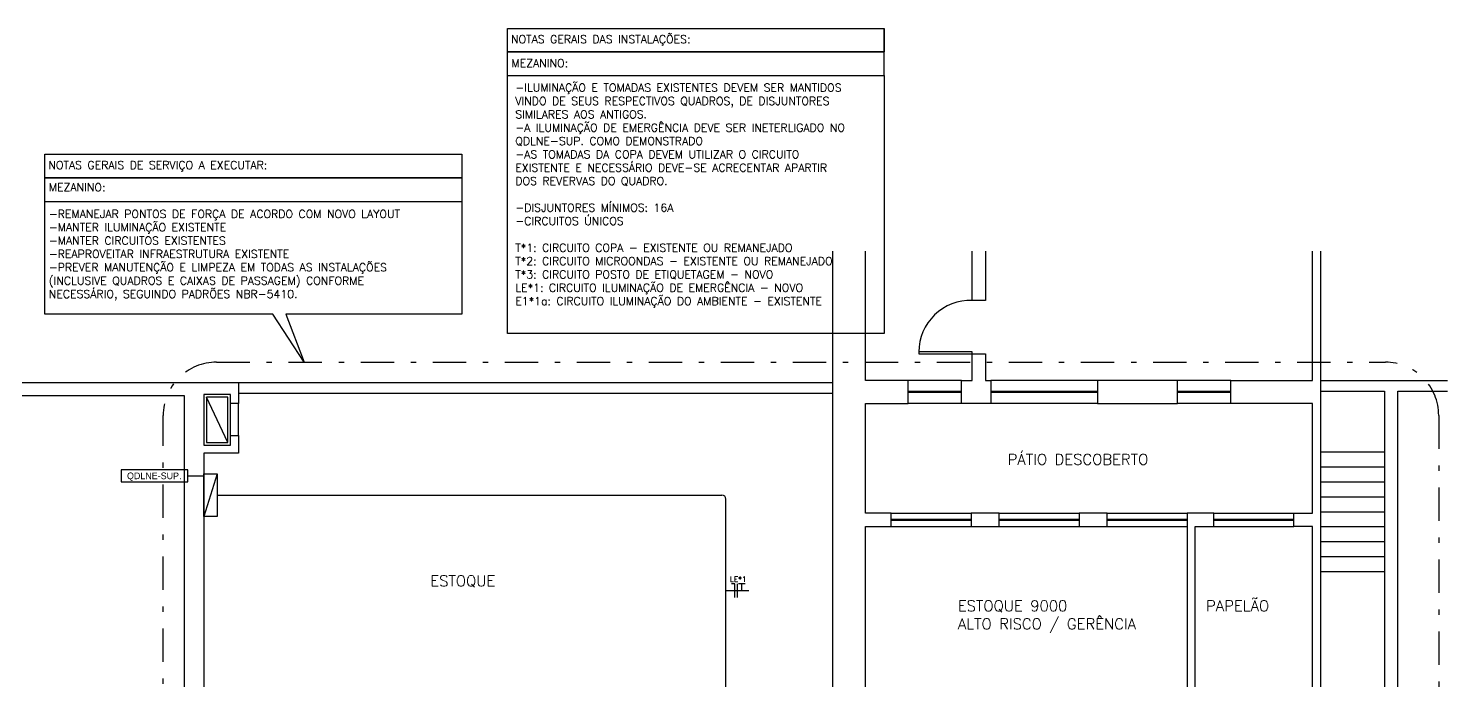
# Model space of a CAD drawing. Header units: metres. Extents: x -367 to 368, y -238 to 226.
# Drawn here: x 341.08 to 367.68, y 194.66 to 206.89 of the extents above; entities that cross this region are included whole.
import ezdxf
from ezdxf.enums import TextEntityAlignment as Align

# ---------------------------------------------------------------- set-up
doc = ezdxf.new("R2010")
doc.units = ezdxf.units.M
for name, pattern in [('BUR_BASE_R00$0$LA_BUR_CORTECC_R00$0$DASHDOT2', [0.5, 0.25, -0.125, 0, -0.125]), ('CONTINOUS', [0]), ('CONTINU', [0]), ('ELA00100-R00$0$DASHDOT', [1, 0.5, -0.25, 0, -0.25])]:
    doc.linetypes.add(name, pattern=pattern)
for name, color, linetype in [('ELA00100-R00$0$-TEFOREIXOS', 7, 'ELA00100-R00$0$DASHDOT'), ('ELE-ELÉTRICA', 160, 'Continuous'), ('ELETRODUTO', 3, 'Continuous'), ('FOLHA', 2, 'Continuous'), ('LA_BAU_BASES GERAIS_R00$0$base', 253, 'Continuous'), ('LA_BAU_BASES GERAIS_R00$0$QUADROS', 7, 'Continuous')]:
    doc.layers.add(name, color=color, linetype=linetype)
doc.styles.add('LA_BAU_BASES GERAIS_R00$0$R60-125-RS', font='romans.shx', dxfattribs={"height": 0.19})
doc.styles.add('LA_BAU_BASES GERAIS_R00$0$R80-100-RS', font='romans.shx', dxfattribs={"height": 0.203})
doc.styles.add('LA_BAU_BASES GERAIS_R00$0$Standard', font='txt')
doc.styles.get("Standard").update_dxf_attribs({"font": 'romans.shx'})

# ---------------------------------------------------------------- blocks, each defined once
blk = doc.blocks.new('LA_BAU_BASES GERAIS_R00$0$LA_BAU_ALVENARIA SUPERIOR_R01')
at = {"layer": 'LA_BAU_BASES GERAIS_R00$0$base', "linetype": 'Continuous'}
for p, q in [((245.022, 200.25), (256.15, 200.25)), ((245.022, 200.05), (256.15, 200.05)), ((258.57, 200.29), (257.57, 200.29)), ((258.57, 200.085), (257.57, 200.085)), ((258.57, 200.065), (257.57, 200.065)), ((261.12, 200.29), (259.12, 200.29)), ((261.12, 200.085), (259.12, 200.085)), ((261.12, 200.065), (259.12, 200.065)), ((263.62, 200.29), (262.62, 200.29)), ((263.62, 200.085), (262.62, 200.085)), ((263.62, 200.065), (262.62, 200.065)), ((244.822, 199.13), (244.42, 199.98)), ((244.872, 199.259), (244.872, 199.86)), ((245.022, 199.259), (245.022, 199.86)), ((258.57, 199.86), (257.57, 199.86)), ((261.12, 199.86), (259.12, 199.86)), ((263.62, 199.86), (262.62, 199.86)), ((265.3, 198.95), (266.5, 198.95)), ((265.3, 198.67), (266.5, 198.67)), ((265.3, 198.39), (266.5, 198.39)), ((265.3, 198.11), (266.5, 198.11)), ((257.249, 197.8), (258.749, 197.8)), ((258.749, 197.683), (257.249, 197.683)), ((258.749, 197.663), (257.249, 197.663)), ((259.274, 197.8), (260.774, 197.8)), ((260.774, 197.683), (259.274, 197.683)), ((260.774, 197.663), (259.274, 197.663)), ((261.3, 197.8), (262.8, 197.8)), ((262.8, 197.683), (261.3, 197.683)), ((262.8, 197.663), (261.3, 197.663)), ((263.3, 197.8), (264.8, 197.8)), ((264.8, 197.683), (263.3, 197.683)), ((264.8, 197.663), (263.3, 197.663)), ((265.3, 197.83), (266.5, 197.83)), ((257.249, 197.55), (258.749, 197.55)), ((259.274, 197.55), (260.774, 197.55)), ((261.3, 197.55), (262.8, 197.55)), ((263.3, 197.55), (264.8, 197.55)), ((265.3, 197.55), (266.5, 197.55)), ((265.3, 197.27), (266.5, 197.27)), ((265.3, 196.99), (266.5, 196.99)), ((265.3, 196.71), (266.5, 196.71))]:
    blk.add_line(p, q, dxfattribs=at)
for points in [[(256.15, 202.716), (256.15, 193.4), (258.7, 193.4), (258.7, 193.55), (256.77, 193.55), (256.77, 197.55), (257.249, 197.55), (257.249, 197.8), (256.77, 197.8), (256.77, 199.86), (257.57, 199.86), (257.57, 200.29), (256.77, 200.29), (256.77, 202.716)], [(259.02, 202.716), (259.02, 201.79), (258.77, 201.79), (258.77, 202.716)], [(265.3, 202.716), (265.3, 193.4), (264.566, 193.4), (264.566, 193.55), (265.15, 193.55), (265.15, 197.55), (264.8, 197.55), (264.8, 197.8), (265.15, 197.8), (265.15, 199.86), (263.62, 199.86), (263.62, 200.29), (265.15, 200.29), (265.15, 202.716)], [(235.15, 200.25), (245.022, 200.25), (245.022, 199.86), (244.872, 199.86), (244.872, 200.03), (244.37, 200.03), (244.37, 199.08), (244.872, 199.08), (244.872, 199.259), (245.022, 199.259), (245.022, 198.93), (244.37, 198.93), (244.37, 189.185), (248.37, 189.185), (248.37, 189.035), (244.37, 189.035), (244.37, 177.2), (245.4, 177.2), (245.4, 176.8), (245.25, 176.8), (245.25, 176.95), (244.01, 176.95), (244.01, 200), (227.321, 200)], [(265.3, 200.09), (266.5, 200.09), (266.5, 184.85), (265.3, 184.85), (265.3, 191.508), (264.608, 192.2), (263.575, 192.2)], [(263.575, 192.05), (264.546, 192.05), (265.15, 191.446), (265.15, 184.7), (266.5, 184.7), (266.5, 178.2), (266.044, 178.2), (266.044, 177.95), (266.75, 177.95), (266.75, 200.09), (267.681, 200.09)], [(265.3, 200.29), (266.5, 200.29), (267.681, 200.29)]]:
    blk.add_lwpolyline(points, dxfattribs=at)
for points in [[(257.77, 200.79), (258.77, 200.79), (258.77, 200.825), (257.77, 200.825)], [(259.12, 199.86), (258.57, 199.86), (258.57, 200.29), (258.77, 200.29), (258.77, 200.79), (259.02, 200.79), (259.02, 200.29), (259.12, 200.29)], [(261.12, 199.86), (262.62, 199.86), (262.62, 200.29), (261.12, 200.29)], [(244.822, 199.13), (244.822, 199.98), (244.42, 199.98), (244.42, 199.13)], [(258.749, 197.55), (259.274, 197.55), (259.274, 197.8), (258.749, 197.8)], [(261.3, 197.55), (261.3, 197.8), (260.774, 197.8), (260.774, 197.55)], [(263.766, 193.4), (263.766, 193.55), (262.95, 193.55), (262.95, 197.55), (263.3, 197.55), (263.3, 197.8), (262.8, 197.8), (262.8, 193.55), (262.7, 193.55), (262.7, 193.4)]]:
    blk.add_lwpolyline(points, close=True, dxfattribs=at)
blk.add_arc((258.736, 200.825), 0.966, 87.9591, 180, dxfattribs=at)
blk = doc.blocks.new('LA_BAU_BASES GERAIS_R00')
at = {"layer": 'LA_BAU_BASES GERAIS_R00$0$QUADROS', "color": 7}
for p, q in [((344.069, 198.503), (344.37, 198.503)), ((344.62, 198.542), (344.37, 197.742))]:
    blk.add_line(p, q, dxfattribs=at)
for points in [[(344.069, 198.618), (342.819, 198.618), (342.819, 198.389), (344.069, 198.389)], [(344.37, 198.542), (344.62, 198.542), (344.62, 197.742), (344.37, 197.742)], [(344.37, 198.542), (344.62, 198.542), (344.62, 197.742), (344.37, 197.742)]]:
    blk.add_lwpolyline(points, close=True, dxfattribs=at)
blk.add_solid([(344.62, 198.542), (344.37, 198.542), (344.37, 197.742), (344.62, 198.542)], dxfattribs=at)
at = {"layer": 'LA_BAU_BASES GERAIS_R00$0$base'}
blk.add_blockref('LA_BAU_BASES GERAIS_R00$0$LA_BAU_ALVENARIA SUPERIOR_R01', (100, 0), dxfattribs=at)
at = {"layer": 'LA_BAU_BASES GERAIS_R00$0$base', "char_height": 0.203, "attachment_point": 1, "style": 'LA_BAU_BASES GERAIS_R00$0$R80-100-RS'}
for s, insert, width in [('PÁTIO DESCOBERTO', (359.435, 198.912), 3.28439), ('ESTOQUE', (348.614, 196.635), 3.28439), ('ESTOQUE 9000\\PALTO RISCO / GERÊNCIA', (358.501, 196.167), 3.28439), ('PAPELÃO ', (363.153, 196.167), 2.8794)]:
    blk.add_mtext(s, dxfattribs=dict(at, insert=insert, width=width))
at = {"layer": 'LA_BAU_BASES GERAIS_R00$0$base', "style": 'LA_BAU_BASES GERAIS_R00$0$R60-125-RS'}
for p in [(242.782, 218.919), (358.637, 192.964)]:
    blk.add_attdef('S', text='', height=0.19, rotation=90, dxfattribs=at).set_placement(p, align=Align.MIDDLE_CENTER)
at = {"layer": 'LA_BAU_BASES GERAIS_R00$0$base', "style": 'LA_BAU_BASES GERAIS_R00$0$R80-100-RS'}
blk.add_attdef('ACESSO', text='', height=0.203, dxfattribs=at).set_placement((365.922, 191.987), align=Align.TOP_CENTER)
at = {"layer": 'LA_BAU_BASES GERAIS_R00$0$base', "style": 'LA_BAU_BASES GERAIS_R00$0$R60-125-RS'}
blk.add_attdef('S', text='', height=0.19, dxfattribs=at).set_placement((266.114, 180.913), align=Align.MIDDLE_CENTER)
at = {"layer": 'LA_BAU_BASES GERAIS_R00$0$QUADROS', "color": 20, "style": 'LA_BAU_BASES GERAIS_R00$0$Standard'}
blk.add_text('QDLNE-SUP.', height=0.125, dxfattribs=at).set_placement((343.44, 198.44), align=Align.CENTER)

msp = doc.modelspace()

# ---------------------------------------------------------------- linework, layer by layer
at = {"color": 160}
for p, q in [((344.62, 198.142), (354.079, 198.142)), ((354.154, 193.505), (354.154, 198.067))]:
    msp.add_line(p, q, dxfattribs=at)
msp.add_arc((354.079, 198.067), 0.075, 0, 90, dxfattribs=at)
at = {"layer": 'ELA00100-R00$0$-TEFOREIXOS', "linetype": 'CONTINOUS', "ltscale": 0.5}
msp.add_lwpolyline([(350.059, 206.006), (357.119, 206.006), (357.119, 201.174), (350.059, 201.174)], close=True, dxfattribs=at)
at = {"layer": 'ELE-ELÉTRICA', "color": 2}
msp.add_line((354.154, 196.351), (354.581, 196.351), dxfattribs=at)
at = {"layer": 'ELE-ELÉTRICA', "color": 20, "linetype": 'Continuous'}
for p, q in [((354.323, 196.478), (354.262, 196.478)), ((354.512, 196.478), (354.39, 196.478)), ((354.451, 196.351), (354.451, 196.478))]:
    msp.add_line(p, q, dxfattribs=at)
at = {"layer": 'ELE-ELÉTRICA', "color": 20}
for p, q in [((354.323, 196.225), (354.323, 196.478)), ((354.373, 196.225), (354.373, 196.478))]:
    msp.add_line(p, q, dxfattribs=at)
at = {"layer": 'ELE-ELÉTRICA', "color": 3, "linetype": 'BUR_BASE_R00$0$LA_BUR_CORTECC_R00$0$DASHDOT2', "ltscale": 2.5}
msp.add_lwpolyline([(366.514, 176.466), (344.609, 176.466, -0.414214), (343.609, 177.466), (343.609, 199.634, -0.414214), (344.609, 200.634), (366.514, 200.634, -0.414214), (367.514, 199.634), (367.514, 177.466, -0.414214)], format="xyb", close=True, dxfattribs=at)
at = {"layer": 'ELETRODUTO', "color": 7, "linetype": 'CONTINOUS', "ltscale": 0.5}
for p, q in [((346.248, 200.634), (345.661, 201.533)), ((345.909, 201.533), (346.248, 200.634))]:
    msp.add_line(p, q, dxfattribs=at)
for points in [[(345.661, 201.533), (341.389, 201.533), (341.388, 204.089), (349.206, 204.089)], [(344.929, 204.089), (349.206, 204.089), (349.206, 201.533), (345.909, 201.533)]]:
    msp.add_lwpolyline(points, dxfattribs=at)
at = {"layer": 'FOLHA', "color": 7, "linetype": 'CONTINU', "ltscale": 2}
for p, q in [((357.119, 206.006), (357.119, 206.891)), ((341.389, 203.647), (349.205, 203.647))]:
    msp.add_line(p, q, dxfattribs=at)
for points in [[(357.119, 206.449), (350.059, 206.449), (350.059, 206.891), (357.119, 206.891)], [(349.205, 204.089), (341.388, 204.089), (341.388, 204.532), (349.205, 204.532)]]:
    msp.add_lwpolyline(points, close=True, dxfattribs=at)
msp.add_lwpolyline([(350.059, 201.174), (350.06, 203.893), (350.059, 206.449), (357.12, 206.449)], dxfattribs=at)

# ---------------------------------------------------------------- block references
at = {"layer": 'ELE-ELÉTRICA', "color": 160}
msp.add_blockref('LA_BAU_BASES GERAIS_R00', (0, 0), dxfattribs=at)

# ---------------------------------------------------------------- texts
at = {"layer": 'ELE-ELÉTRICA', "color": 20}
msp.add_text('LE*1', height=0.1, dxfattribs=at).set_placement((354.231, 196.516))
at = {"layer": 'FOLHA', "color": 7, "linetype": 'CONTINU', "ltscale": 2, "char_height": 0.15, "width": 7.73956, "attachment_point": 1}
for s, insert in [('NOTAS GERAIS DAS INSTALAÇÕES:', (350.127, 206.763)), ('NOTAS GERAIS DE SERVIÇO A EXECUTAR:', (341.456, 204.404))]:
    msp.add_mtext(s, dxfattribs=dict(at, insert=insert))
at = {"layer": 'FOLHA', "color": 1, "linetype": 'CONTINU', "ltscale": 2, "char_height": 0.15, "attachment_point": 1}
for s, insert, width in [('MEZANINO:', (350.135, 206.314), 7.73956), ('-ILUMINAÇÃO E TOMADAS EXISTENTES DEVEM SER MANTIDOS VINDO DE SEUS RESPECTIVOS QUADROS, DE DISJUNTORES SIMILARES AOS ANTIGOS.\\P-A ILUMINAÇÃO DE EMERGÊNCIA DEVE SER INETERLIGADO NO QDLNE-SUP. COMO DEMONSTRADO\\P-AS TOMADAS DA COPA DEVEM UTILIZAR O CIRCUITO EXISTENTE E NECESSÁRIO DEVE-SE ACRECENTAR APARTIR DOS REVERVAS DO QUADRO.\\P\\P-DISJUNTORES MÍNIMOS: 16A\\P-CIRCUITOS ÚNICOS\\P\\PT*1: CIRCUITO COPA - EXISTENTE OU REMANEJADO\\PT*2: CIRCUITO MICROONDAS - EXISTENTE OU REMANEJADO\\PT*3: CIRCUITO POSTO DE ETIQUETAGEM - NOVO\\PLE*1: CIRCUITO ILUMINAÇÃO DE EMERGÊNCIA - NOVO\\PE1*1a: CIRCUITO ILUMINAÇÃO DO AMBIENTE - EXISTENTE', (350.207, 205.855), 6.71397), ('MEZANINO:\\P\\P-REMANEJAR PONTOS DE FORÇA DE ACORDO COM NOVO LAYOUT\\P-MANTER ILUMINAÇÃO EXISTENTE\\P-MANTER CIRCUITOS EXISTENTES\\P-REAPROVEITAR INFRAESTRUTURA EXISTENTE \\P-PREVER MANUTENÇÃO E LIMPEZA EM TODAS AS INSTALAÇÕES (INCLUSIVE QUADROS E CAIXAS DE PASSAGEM) CONFORME NECESSÁRIO, SEGUINDO PADRÕES NBR-5410.', (341.464, 203.987), 7.73956)]:
    msp.add_mtext(s, dxfattribs=dict(at, insert=insert, width=width))

doc.saveas('drawing.dxf')
